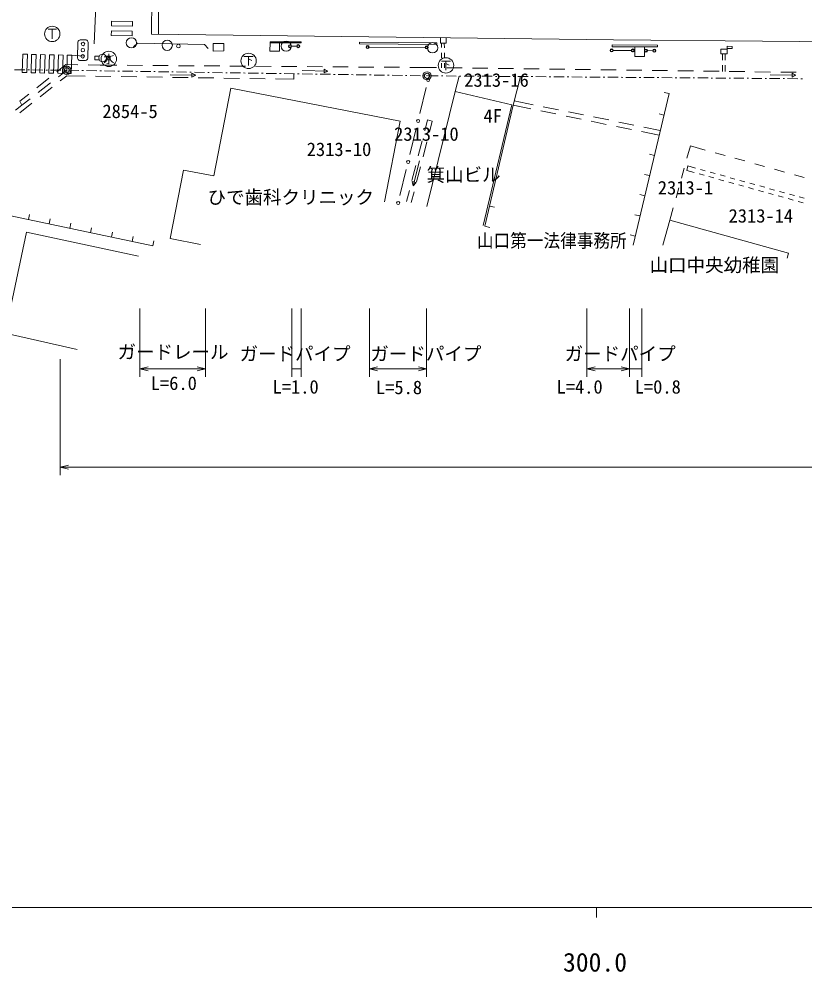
# Model space of a CAD drawing. Units: millimetres, scale not verified. Extents: x 40000 to 680000, y 20000 to 380000.
# Drawn here: x 311784 to 388276, y 198715 to 291478 of the extents above; entities that cross this region are included whole.
import ezdxf
from ezdxf.enums import TextEntityAlignment as Align

# ---------------------------------------------------------------- set-up
doc = ezdxf.new("R2010")
doc.units = ezdxf.units.MM
doc.header["$LTSCALE"] = 1000
doc.header["$PDMODE"] = 32
doc.header["$PDSIZE"] = 500
for name, color, linetype, lineweight in [('M-BGD', 7, 'Continuous', 13), ('M-BGD-EXST', 7, 'Continuous', 13), ('M-BMK-OTRS', 5, 'Continuous', 13), ('M-BMK-ROW', 30, 'Continuous', 13), ('M-STR-HTXT', 7, 'Continuous', 13), ('M-STR-STRC', 7, 'Continuous', 13), ('M-TTL-BAND', 7, 'Continuous', 13)]:
    doc.layers.add(name, color=color, linetype=linetype, lineweight=lineweight)
doc.layers.add('M-BMK-HTXT', color=7, linetype='Continuous')
doc.styles.add('ＭＳ ゴシック', font='')
doc.styles.get('ＭＳ ゴシック').set_extended_font_data('MS Gothic')

msp = doc.modelspace()

# ---------------------------------------------------------------- linework, layer by layer
at = {"layer": 'M-BGD'}
for p, q in [((318321, 289442), (317721, 289458)), ((317471, 287665), (317516, 289264)), ((318515, 289236), (318471, 287637)), ((322916, 288762), (323299, 289129)), ((323299, 289129), (329821, 288994)), ((329821, 288994), (330188, 288612)), ((338306, 288830), (338816, 288839)), ((345859, 288749), (351313, 288723)), ((352900, 289144), (352900, 288693)), ((353177, 289141), (353178, 288689)), ((380695, 288823), (381195, 288820)), ((381194, 288606), (381195, 288820)), ((319588, 287875), (319163, 287875)), ((319163, 287875), (319163, 287500)), ((320238, 287875), (320663, 287875)), ((320663, 287875), (320663, 287500)), ((352900, 288193), (352900, 287693)), ((353179, 288189), (353181, 287689)), ((369612, 288429), (371375, 288423)), ((372949, 288401), (373466, 288397)), ((380252, 287486), (380252, 288087)), ((380515, 288087), (380513, 287484)), ((315464, 286355), (316345, 287057)), ((316345, 287057), (317517, 287035)), ((317666, 287459), (318265, 287442)), ((318517, 287016), (319689, 286995)), ((319163, 287500), (319588, 287500)), ((319689, 286995), (321313, 286983)), ((320663, 287500), (320238, 287500)), ((322313, 286975), (323813, 286964)), ((324813, 286957), (326313, 286946)), ((327313, 286938), (328813, 286927)), ((329813, 286920), (331313, 286909)), ((332313, 286901), (333813, 286890)), ((334813, 286883), (336312, 286872)), ((337312, 286864), (338812, 286853)), ((339812, 286846), (341312, 286835)), ((342312, 286828), (343812, 286816)), ((344812, 286809), (346312, 286798)), ((347312, 286791), (348812, 286780)), ((349812, 286772), (351436, 286760)), ((351436, 286760), (352417, 286747)), ((352900, 287193), (352900, 286741)), ((353182, 287189), (353183, 286737)), ((353417, 286734), (354917, 286715)), ((355917, 286702), (357416, 286682)), ((358416, 286669), (359916, 286650)), ((380252, 286385), (380252, 286986)), ((380511, 286984), (380508, 286382)), ((313509, 284797), (314682, 285732)), ((316430, 286493), (315628, 285869)), ((315785, 285455), (316419, 285956)), ((316419, 285956), (318232, 285929)), ((319232, 285914), (320732, 285892)), ((321732, 285877), (323232, 285855)), ((324232, 285840), (325731, 285818)), ((326481, 286054), (328981, 286008)), ((326731, 285803), (328231, 285781)), ((328602, 285828), (328609, 286203)), ((328981, 286008), (328602, 285828)), ((328609, 286203), (328981, 286008)), ((329231, 285766), (330731, 285743)), ((331731, 285728), (333231, 285706)), ((338535, 286152), (338544, 285627)), ((339350, 286468), (341850, 286409)), ((341470, 286230), (341479, 286605)), ((341850, 286409), (341470, 286230)), ((341479, 286605), (341850, 286409)), ((354242, 284416), (354615, 285928)), ((359874, 283098), (360586, 285881)), ((360916, 286637), (362416, 286617)), ((363416, 286604), (364916, 286585)), ((365916, 286572), (367416, 286552)), ((368415, 286539), (369915, 286520)), ((370915, 286507), (372415, 286487)), ((373415, 286474), (374915, 286455)), ((375915, 286441), (377415, 286422)), ((378415, 286409), (379914, 286389)), ((380914, 286376), (382414, 286357)), ((383414, 286344), (384914, 286324)), ((384900, 286051), (387400, 286003)), ((385914, 286311), (387414, 286292)), ((387021, 285823), (387028, 286198)), ((387400, 286003), (387021, 285823)), ((387028, 286198), (387400, 286003)), ((314839, 285256), (313655, 284335)), ((313824, 283904), (315001, 284834)), ((334231, 285691), (335730, 285669)), ((336730, 285654), (338544, 285627)), ((350803, 282286), (351419, 284817)), ((311846, 283472), (312727, 284174)), ((332384, 284747), (330726, 276207)), ((348876, 281546), (332384, 284747)), ((375056, 284216), (371542, 269464)), ((374569, 284332), (375056, 284216)), ((311422, 282597), (312063, 283098)), ((312063, 283098), (311846, 283472)), ((311864, 282352), (313040, 283283)), ((312865, 283721), (312063, 283098)), ((357119, 271309), (359874, 283098)), ((359874, 283098), (360361, 282984)), ((359874, 283098), (360361, 282984)), ((359874, 283098), (361596, 282742)), ((359980, 283515), (361828, 283140)), ((362808, 282942), (364278, 282644)), ((362575, 282540), (364044, 282237)), ((365024, 282035), (366493, 281732)), ((365259, 282446), (366729, 282148)), ((374072, 282244), (374558, 282128)), ((348876, 281546), (347351, 273685)), ((351265, 280600), (351539, 281663)), ((351539, 281663), (351997, 281546)), ((351997, 281546), (351724, 280482)), ((367472, 281530), (368941, 281227)), ((367709, 281950), (369179, 281652)), ((370159, 281453), (371629, 281156)), ((349832, 278297), (350448, 280828)), ((369920, 281025), (371390, 280722)), ((372369, 280520), (374091, 280165)), ((372609, 280957), (374187, 280638)), ((373605, 280281), (374091, 280165)), ((350643, 278179), (351017, 279632)), ((351475, 279514), (351102, 278061)), ((373137, 278318), (373624, 278202)), ((377128, 279132), (376794, 277927)), ((378573, 278730), (377128, 279132)), ((380500, 278195), (379537, 278463)), ((350762, 277671), (350147, 275248)), ((382427, 277660), (381464, 277927)), ((384354, 277124), (383391, 277392)), ((327781, 276778), (326486, 270103)), ((330726, 276207), (327781, 276778)), ((348860, 274308), (349477, 276839)), ((350021, 275758), (350394, 277210)), ((350853, 277093), (350479, 275640)), ((376528, 276963), (376261, 275999)), ((376891, 277176), (376771, 276743)), ((377493, 276542), (376771, 276743)), ((377614, 276975), (376891, 277176)), ((378577, 276707), (378095, 276841)), ((379541, 276439), (379059, 276573)), ((386281, 276589), (385318, 276857)), ((350147, 275248), (350057, 275657)), ((350057, 275657), (350421, 275565)), ((350421, 275565), (350147, 275248)), ((372670, 276355), (373156, 276240)), ((378456, 276274), (377975, 276408)), ((379420, 276006), (378938, 276140)), ((380383, 275737), (379902, 275871)), ((380504, 276171), (380022, 276305)), ((381347, 275469), (380865, 275603)), ((381467, 275903), (380986, 276037)), ((382431, 275635), (381949, 275769)), ((388208, 276054), (387245, 276322)), ((349499, 273726), (349772, 274789)), ((350230, 274671), (349957, 273608)), ((375994, 275036), (375727, 274072)), ((382310, 275201), (381828, 275335)), ((383273, 274933), (382792, 275067)), ((383394, 275366), (382912, 275501)), ((384237, 274665), (383755, 274799)), ((384357, 275098), (383876, 275232)), ((385321, 274830), (384839, 274964)), ((386284, 274562), (385802, 274696)), ((372202, 274393), (372689, 274277)), ((385200, 274397), (384718, 274531)), ((386163, 274129), (385682, 274263)), ((387127, 273860), (386645, 273994)), ((387248, 274294), (386766, 274428)), ((388090, 273592), (387609, 273726)), ((388211, 274026), (387729, 274160)), ((324805, 269392), (308650, 272814)), ((357578, 273274), (358065, 273160)), ((375461, 273108), (375127, 271903)), ((312688, 271958), (312792, 272448)), ((314708, 271531), (314812, 272020)), ((371735, 272430), (372221, 272314)), ((375127, 271903), (374450, 269466)), ((386683, 268694), (375127, 271903)), ((316727, 271103), (316831, 271592)), ((318747, 270675), (318850, 271165)), ((357119, 271309), (357605, 271196)), ((320766, 270248), (320870, 270737)), ((322786, 269820), (322889, 270309)), ((326486, 270103), (329431, 269531)), ((371267, 270467), (371754, 270351)), ((324805, 269392), (324909, 269881)), ((386681, 268692), (386547, 268211))]:
    msp.add_line(p, q, dxfattribs=at)
for points in [[(352796, 289668), (353346, 289661), (353340, 289139), (352790, 289146)], [(330666, 289098), (331712, 289112), (331721, 288379), (330676, 288365)], [(336210, 289165), (337145, 289161), (337142, 288341), (336206, 288345)], [(336210, 289269), (339257, 289255), (339256, 289151), (336210, 289165)], [(344923, 289223), (352442, 289160), (352441, 289014), (344922, 289077)], [(369511, 288959), (373922, 288952), (373922, 288765), (369511, 288772)], [(371734, 288768), (372669, 288767), (372667, 287823), (371732, 287825)], [(380079, 288539), (380697, 288539), (380697, 288087), (380079, 288087)]]:
    msp.add_lwpolyline(points, close=True, dxfattribs=at)
for points in [[(381194, 288606), (380694, 288608), (380695, 288823)], [(351483, 273218), (354242, 284416), (359757, 283118), (356952, 271372)], [(317425, 259306), (310435, 260896), (312502, 270735), (323397, 268388)]]:
    msp.add_lwpolyline(points, dxfattribs=at)
for centre, radius in [((322717, 289161), 500), ((326207, 288922), 500), ((317993, 288450), 167), ((318010, 289050), 167), ((327294, 288847), 175), ((337785, 288841), 500), ((338156, 288827), 150), ((338156, 288827), 120), ((338156, 288827), 100), ((338966, 288841), 150), ((338966, 288841), 120), ((338966, 288841), 100), ((345709, 288750), 150), ((345709, 288750), 120), ((345709, 288750), 100), ((351463, 288722), 150), ((351463, 288722), 120), ((351463, 288722), 100), ((352037, 288682), 500), ((369462, 288430), 150), ((369462, 288430), 120), ((369462, 288430), 100), ((371525, 288423), 150), ((371525, 288423), 120), ((371525, 288423), 100), ((372799, 288402), 150), ((372799, 288402), 120), ((372799, 288402), 100), ((373616, 288395), 150), ((373616, 288395), 120), ((373616, 288395), 100), ((317977, 287851), 167), ((319913, 287688), 375), ((351597, 285546), 150), ((350626, 281557), 150), ((349654, 277568), 150), ((348683, 273579), 150)]:
    msp.add_circle(centre, radius, dxfattribs=at)
for centre, radius, start, end in [((317808, 289161), 310, 106.21941, 160.58054), ((318224, 289155), 302, 15.52558, 71.27437), ((317775, 287757), 318, 196.9702, 249.82975), ((318171, 287748), 320, 287.19656, 339.60339)]:
    msp.add_arc(centre, radius, start, end, dxfattribs=at)
at = {"layer": 'M-BGD-EXST'}
for p, q in [((314605, 290480), (315430, 290480)), ((315017, 290480), (315017, 289542)), ((320071, 287787), (320446, 287787)), ((320446, 287787), (320371, 287562)), ((320521, 288087), (320521, 287112)), ((320971, 287937), (320558, 287787)), ((320558, 287787), (320708, 287450)), ((333676, 287819), (334576, 287819)), ((334126, 287819), (334126, 286956)), ((334126, 287594), (334426, 287444)), ((320258, 287375), (320071, 287225)), ((320371, 287562), (320258, 287375)), ((320521, 287112), (320333, 287150)), ((320708, 287450), (320821, 287337)), ((320821, 287337), (320971, 287225)), ((352886, 287380), (353786, 287380)), ((353336, 287380), (353336, 286517)), ((353336, 287155), (353636, 287005))]:
    msp.add_line(p, q, dxfattribs=at)
for centre in [(315017, 290030), (320521, 287600), (334126, 287406), (353336, 286967)]:
    msp.add_circle(centre, 750, dxfattribs=at)
at = {"layer": 'M-BMK-OTRS'}
msp.add_lwpolyline([(324667, 290006), (369631, 289466), (427646, 288944), (461009, 288409), (465224, 288008), (467842, 287534), (470636, 286642), (472526, 285895), (475050, 284070), (476235, 282981), (476993, 281724)], dxfattribs=at)
at = {"layer": 'M-BMK-ROW'}
for p, q in [((311347, 286538), (312347, 286529)), ((312647, 286527), (312797, 286525)), ((313097, 286523), (314097, 286514)), ((314397, 286511), (314547, 286510)), ((314847, 286507), (315847, 286498)), ((316147, 286495), (316297, 286494)), ((316597, 286490), (317597, 286475)), ((317897, 286470), (318047, 286468)), ((318347, 286463), (319347, 286448)), ((319647, 286443), (319797, 286441)), ((320097, 286436), (321097, 286421)), ((321397, 286416), (321547, 286414)), ((321847, 286409), (322846, 286394)), ((323146, 286389), (323296, 286387)), ((323596, 286382), (324596, 286367)), ((324896, 286362), (325046, 286360)), ((325346, 286355), (326346, 286340)), ((326646, 286335), (326796, 286333)), ((327096, 286328), (328096, 286313)), ((328396, 286308), (328546, 286306)), ((328846, 286301), (329846, 286286)), ((330146, 286281), (330296, 286279)), ((330596, 286274), (331595, 286259)), ((331895, 286254), (332045, 286252)), ((332345, 286247), (333345, 286232)), ((333645, 286227), (333795, 286225)), ((334095, 286220), (335095, 286205)), ((335395, 286200), (335545, 286198)), ((335845, 286193), (336845, 286178)), ((337145, 286173), (337295, 286171)), ((337595, 286166), (338595, 286151)), ((338895, 286146), (339045, 286144)), ((339344, 286139), (340344, 286124)), ((340644, 286119), (340794, 286117)), ((341094, 286112), (342094, 286097)), ((342394, 286092), (342544, 286090)), ((342844, 286085), (343844, 286070)), ((344144, 286065), (344294, 286063)), ((344594, 286058), (345594, 286043)), ((345894, 286038), (346044, 286036)), ((346344, 286031), (347344, 286016)), ((347643, 286011), (347793, 286009)), ((348093, 286004), (349093, 285989)), ((349393, 285984), (349543, 285982)), ((349843, 285977), (350843, 285962)), ((351143, 285957), (351293, 285955)), ((351593, 285951), (352593, 285943)), ((352893, 285941), (353043, 285940)), ((353343, 285938), (354343, 285930)), ((354643, 285928), (354793, 285926)), ((355093, 285924), (356093, 285916)), ((356393, 285914), (356543, 285913)), ((356843, 285910), (357843, 285903)), ((358143, 285900), (358293, 285899)), ((358593, 285897), (359593, 285889)), ((359893, 285887), (360043, 285886)), ((360343, 285883), (361343, 285876)), ((361643, 285873), (361793, 285872)), ((362093, 285870), (363093, 285862)), ((363393, 285860), (363543, 285859)), ((363843, 285856), (364843, 285849)), ((365143, 285846), (365293, 285845)), ((365593, 285843), (366593, 285835)), ((366893, 285833), (367043, 285831)), ((367343, 285829), (368343, 285821)), ((368643, 285819), (368793, 285818)), ((369093, 285816), (370092, 285808)), ((370392, 285806), (370542, 285804)), ((370842, 285802), (371842, 285794)), ((372142, 285792), (372292, 285791)), ((372592, 285788), (373592, 285781)), ((373892, 285778), (374042, 285777)), ((374342, 285775), (375342, 285767)), ((375642, 285765), (375792, 285764)), ((376092, 285761), (377092, 285754)), ((377392, 285751), (377542, 285750)), ((377842, 285748), (378842, 285740)), ((379142, 285738), (379292, 285737)), ((379592, 285734), (380592, 285727)), ((380892, 285724), (381042, 285723)), ((381342, 285721), (382342, 285713)), ((382642, 285711), (382792, 285710)), ((383092, 285707), (384092, 285699)), ((384392, 285697), (384542, 285696)), ((384842, 285694), (385842, 285686)), ((386142, 285684), (386292, 285682)), ((386592, 285680), (387592, 285672)), ((387892, 285670), (388042, 285669))]:
    msp.add_line(p, q, dxfattribs=at)
for centre in [(316430, 286493), (351493, 285952)]:
    msp.add_circle(centre, 400, dxfattribs=at)
for p in [(316430, 286493), (351493, 285952)]:
    msp.add_point(p, dxfattribs=at)
at = {"layer": 'M-STR-HTXT'}
for p, q in [((323539, 263316), (323539, 256640)), ((329932, 263316), (329932, 256640)), ((338345, 263316), (338345, 256640)), ((339256, 263316), (339256, 256640)), ((345881, 263316), (345881, 256640)), ((351454, 263316), (351454, 256640)), ((367058, 263316), (367058, 256640)), ((371194, 263316), (371194, 256640)), ((372409, 263316), (372409, 256640)), ((315792, 258354), (315792, 247067)), ((323539, 257426), (324339, 257626)), ((323539, 257426), (329932, 257426)), ((323539, 257426), (324339, 257226)), ((329932, 257426), (329132, 257626)), ((329932, 257426), (329132, 257226)), ((338345, 257426), (339256, 257426)), ((345881, 257426), (346681, 257626)), ((345881, 257426), (351454, 257426)), ((345881, 257426), (346681, 257226)), ((351454, 257426), (350654, 257626)), ((351454, 257426), (350654, 257226)), ((367058, 257426), (367858, 257626)), ((367058, 257426), (371194, 257426)), ((367058, 257426), (367858, 257226)), ((371194, 257426), (370394, 257626)), ((371194, 257426), (370394, 257226)), ((371194, 257426), (372409, 257426)), ((315792, 247857), (316592, 248057)), ((315792, 247857), (454588, 247857)), ((315792, 247857), (316592, 247657))]:
    msp.add_line(p, q, dxfattribs=at)
at = {"layer": 'M-STR-STRC'}
for p, q in [((319587, 301349), (319105, 289054)), ((324667, 290006), (324701, 294712)), ((325374, 294705), (325366, 289995)), ((318019, 287878), (316929, 287951))]:
    msp.add_line(p, q, dxfattribs=at)
for points in [[(320781, 290826), (322810, 290783), (322822, 291233), (320794, 291275)], [(320755, 289883), (322783, 289841), (322796, 290291), (320767, 290333)], [(312140, 288059), (312080, 286275), (312530, 286265), (312590, 288049)], [(313008, 288040), (312948, 286255), (313398, 286245), (313457, 288030)], [(313875, 288020), (313816, 286236), (314266, 286225), (314325, 288010)], [(314743, 288001), (314684, 286216), (315134, 286206), (315193, 287990)], [(315611, 287981), (315552, 286196), (316002, 286186), (316061, 287971)], [(316479, 287961), (316420, 286177), (316870, 286167), (316929, 287951)]]:
    msp.add_lwpolyline(points, close=True, dxfattribs=at)
at = {"layer": 'M-TTL-BAND'}
for p, q in [((40000, 205000), (579000, 205000)), ((368000, 205000), (368000, 204000))]:
    msp.add_line(p, q, dxfattribs=at)

# ---------------------------------------------------------------- texts
at = {"layer": 'M-BGD', "style": 'ＭＳ ゴシック'}
for s, p in [('4F', (357886, 282046)), ('箕山ビル', (355051, 276332)), ('ひで歯科クリニック', (338231, 274132)), ('山口中央幼稚園', (379456, 267531))]:
    msp.add_text(s, height=1320, dxfattribs=at).set_placement(p, align=Align.MIDDLE_CENTER)
at = {"layer": 'M-BGD', "style": 'ＭＳ ゴシック', "width": 0.9}
msp.add_text('山口第一法律事務所', height=1320, dxfattribs=at).set_placement((363636, 269909), align=Align.MIDDLE_CENTER)
at = {"layer": 'M-BMK-HTXT', "style": 'ＭＳ ゴシック'}
for s, p in [('2313-16', (358256, 284490)), ('2854-5', (322589, 281442)), ('2313-10', (351431, 279232)), ('2313-10', (342926, 277746)), ('2313-1', (376650, 274004)), ('2313-14', (383987, 271269))]:
    msp.add_text(s, height=1320, dxfattribs=at).set_placement(p, align=Align.BOTTOM_CENTER)
at = {"layer": 'M-STR-HTXT', "style": 'ＭＳ ゴシック'}
for s, p in [('ガードレール', (326773, 258016)), ('ガードパイプ', (338647, 257839)), ('ガードパイプ', (351378, 257839)), ('ガードパイプ', (370288, 257839)), ('L=6.0', (326847, 254975)), ('L=1.0', (338704, 254620)), ('L=5.8', (348766, 254566)), ('L=4.0', (366344, 254620)), ('L=0.8', (373951, 254620))]:
    msp.add_text(s, height=1320, dxfattribs=at).set_placement(p, align=Align.BOTTOM_CENTER)
at = {"layer": 'M-TTL-BAND', "style": 'ＭＳ ゴシック'}
msp.add_text('300.0', height=1833, dxfattribs=at).set_placement((367844, 198195), align=Align.BOTTOM_CENTER)

doc.saveas('drawing.dxf')
